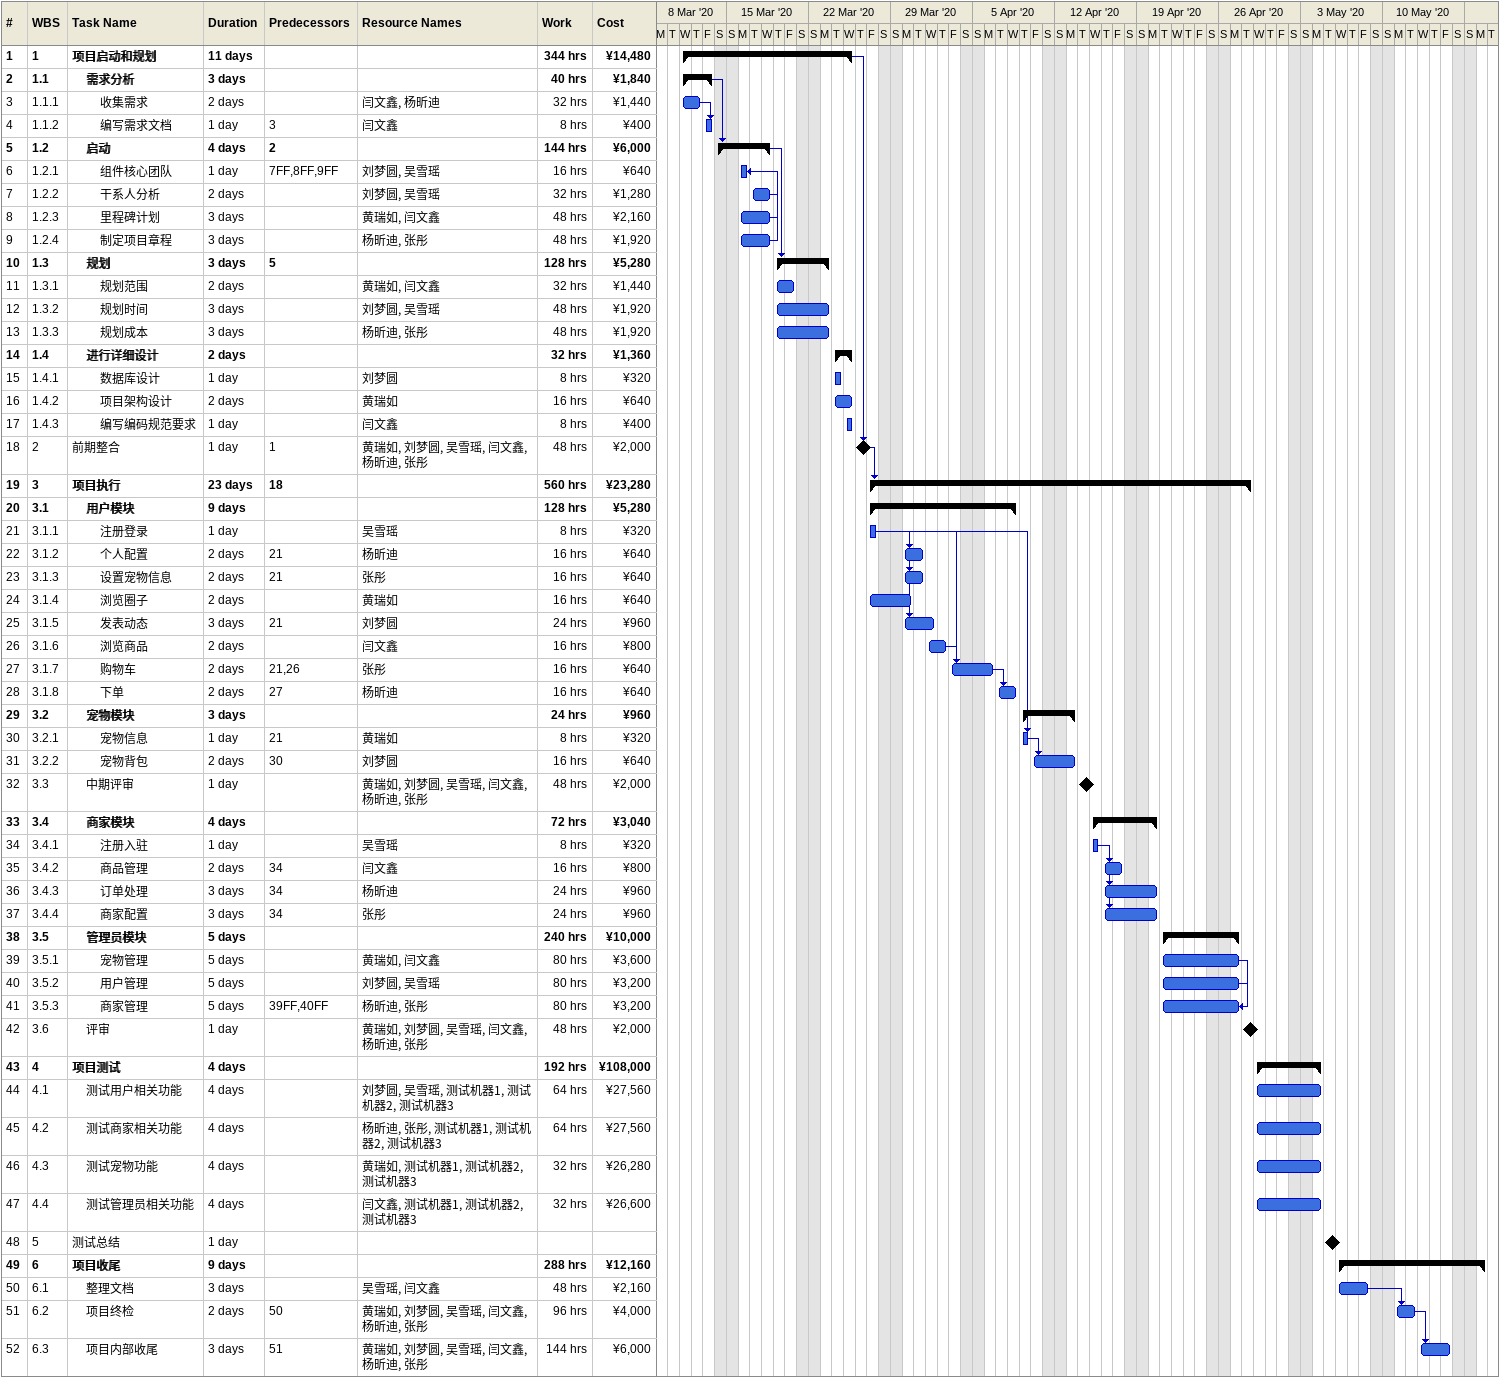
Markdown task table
| ID | WBS | Task | Duration | Start | Finish | Predecessors | Resources | Work (h) | Cost (¥) |
|---|---|---|---|---|---|---|---|---|---|
| 1 | 1 | **项目启动和规划** | 11d | 2020-03-11 | 2020-03-25 |  |  | 344 | 14480 |
| 2 | 1.1 | **需求分析** | 3d | 2020-03-11 | 2020-03-13 |  |  | 40 | 1840 |
| 3 | 1.1.1 | 收集需求 | 2d | 2020-03-11 | 2020-03-12 |  | 闫文鑫, 杨昕迪 | 32 | 1440 |
| 4 | 1.1.2 | 编写需求文档 | 1d | 2020-03-13 | 2020-03-13 | 3 | 闫文鑫 | 8 | 400 |
| 5 | 1.2 | **启动** | 4d | 2020-03-14 | 2020-03-18 | 2 |  | 144 | 6000 |
| 6 | 1.2.1 | 组件核心团队 | 1d | 2020-03-16 | 2020-03-16 | 7FF, 8FF, 9FF | 刘梦圆, 吴雪瑶 | 16 | 640 |
| 7 | 1.2.2 | 干系人分析 | 2d | 2020-03-17 | 2020-03-18 |  | 刘梦圆, 吴雪瑶 | 32 | 1280 |
| 8 | 1.2.3 | 里程碑计划 | 3d | 2020-03-16 | 2020-03-18 |  | 黄瑞如, 闫文鑫 | 48 | 2160 |
| 9 | 1.2.4 | 制定项目章程 | 3d | 2020-03-16 | 2020-03-18 |  | 杨昕迪, 张彤 | 48 | 1920 |
| 10 | 1.3 | **规划** | 3d | 2020-03-19 | 2020-03-23 | 5 |  | 128 | 5280 |
| 11 | 1.3.1 | 规划范围 | 2d | 2020-03-19 | 2020-03-20 |  | 黄瑞如, 闫文鑫 | 32 | 1440 |
| 12 | 1.3.2 | 规划时间 | 3d | 2020-03-19 | 2020-03-23 |  | 刘梦圆, 吴雪瑶 | 48 | 1920 |
| 13 | 1.3.3 | 规划成本 | 3d | 2020-03-19 | 2020-03-23 |  | 杨昕迪, 张彤 | 48 | 1920 |
| 14 | 1.4 | **进行详细设计** | 2d | 2020-03-24 | 2020-03-25 |  |  | 32 | 1360 |
| 15 | 1.4.1 | 数据库设计 | 1d | 2020-03-24 | 2020-03-24 |  | 刘梦圆 | 8 | 320 |
| 16 | 1.4.2 | 项目架构设计 | 2d | 2020-03-24 | 2020-03-25 |  | 黄瑞如 | 16 | 640 |
| 17 | 1.4.3 | 编写编码规范要求 | 1d | 2020-03-25 | 2020-03-25 |  | 闫文鑫 | 8 | 400 |
| 18 | 2 | 前期整合 | 1d | 2020-03-26 | 2020-03-26 | 1 | 黄瑞如, 刘梦圆, 吴雪瑶, 闫文鑫, 杨昕迪, 张彤 | 48 | 2000 |
| 19 | 3 | **项目执行** | 23d | 2020-03-27 | 2020-04-28 | 18 |  | 560 | 23280 |
| 20 | 3.1 | **用户模块** | 9d | 2020-03-27 | 2020-04-08 |  |  | 128 | 5280 |
| 21 | 3.1.1 | 注册登录 | 1d | 2020-03-27 | 2020-03-27 |  | 吴雪瑶 | 8 | 320 |
| 22 | 3.1.2 | 个人配置 | 2d | 2020-03-30 | 2020-03-31 | 21 | 杨昕迪 | 16 | 640 |
| 23 | 3.1.3 | 设置宠物信息 | 2d | 2020-03-30 | 2020-03-31 | 21 | 张彤 | 16 | 640 |
| 24 | 3.1.4 | 浏览圈子 | 2d | 2020-03-27 | 2020-03-30 |  | 黄瑞如 | 16 | 640 |
| 25 | 3.1.5 | 发表动态 | 3d | 2020-03-30 | 2020-04-01 | 21 | 刘梦圆 | 24 | 960 |
| 26 | 3.1.6 | 浏览商品 | 2d | 2020-04-01 | 2020-04-02 |  | 闫文鑫 | 16 | 800 |
| 27 | 3.1.7 | 购物车 | 2d | 2020-04-03 | 2020-04-06 | 21, 26 | 张彤 | 16 | 640 |
| 28 | 3.1.8 | 下单 | 2d | 2020-04-07 | 2020-04-08 | 27 | 杨昕迪 | 16 | 640 |
| 29 | 3.2 | **宠物模块** | 3d | 2020-04-09 | 2020-04-13 |  |  | 24 | 960 |
| 30 | 3.2.1 | 宠物信息 | 1d | 2020-04-09 | 2020-04-09 | 21 | 黄瑞如 | 8 | 320 |
| 31 | 3.2.2 | 宠物背包 | 2d | 2020-04-10 | 2020-04-13 | 30 | 刘梦圆 | 16 | 640 |
| 32 | 3.3 | 中期评审 | 1d | 2020-04-14 | 2020-04-14 |  | 黄瑞如, 刘梦圆, 吴雪瑶, 闫文鑫, 杨昕迪, 张彤 | 48 | 2000 |
| 33 | 3.4 | **商家模块** | 4d | 2020-04-15 | 2020-04-20 |  |  | 72 | 3040 |
| 34 | 3.4.1 | 注册入驻 | 1d | 2020-04-15 | 2020-04-15 |  | 吴雪瑶 | 8 | 320 |
| 35 | 3.4.2 | 商品管理 | 2d | 2020-04-16 | 2020-04-17 | 34 | 闫文鑫 | 16 | 800 |
| 36 | 3.4.3 | 订单处理 | 3d | 2020-04-16 | 2020-04-20 | 34 | 杨昕迪 | 24 | 960 |
| 37 | 3.4.4 | 商家配置 | 3d | 2020-04-16 | 2020-04-20 | 34 | 张彤 | 24 | 960 |
| 38 | 3.5 | **管理员模块** | 5d | 2020-04-21 | 2020-04-27 |  |  | 240 | 10000 |
| 39 | 3.5.1 | 宠物管理 | 5d | 2020-04-21 | 2020-04-27 |  | 黄瑞如, 闫文鑫 | 80 | 3600 |
| 40 | 3.5.2 | 用户管理 | 5d | 2020-04-21 | 2020-04-27 |  | 刘梦圆, 吴雪瑶 | 80 | 3200 |
| 41 | 3.5.3 | 商家管理 | 5d | 2020-04-21 | 2020-04-27 | 39FF, 40FF | 杨昕迪, 张彤 | 80 | 3200 |
| 42 | 3.6 | 评审 | 1d | 2020-04-28 | 2020-04-28 |  | 黄瑞如, 刘梦圆, 吴雪瑶, 闫文鑫, 杨昕迪, 张彤 | 48 | 2000 |
| 43 | 4 | **项目测试** | 4d | 2020-04-29 | 2020-05-04 |  |  | 192 | 108000 |
| 44 | 4.1 | 测试用户相关功能 | 4d | 2020-04-29 | 2020-05-04 |  | 刘梦圆, 吴雪瑶, 测试机器1, 测试机器2, 测试机器3 | 64 | 27560 |
| 45 | 4.2 | 测试商家相关功能 | 4d | 2020-04-29 | 2020-05-04 |  | 杨昕迪, 张彤, 测试机器1, 测试机器2, 测试机器3 | 64 | 27560 |
| 46 | 4.3 | 测试宠物功能 | 4d | 2020-04-29 | 2020-05-04 |  | 黄瑞如, 测试机器1, 测试机器2, 测试机器3 | 32 | 26280 |
| 47 | 4.4 | 测试管理员相关功能 | 4d | 2020-04-29 | 2020-05-04 |  | 闫文鑫, 测试机器1, 测试机器2, 测试机器3 | 32 | 26600 |
| 48 | 5 | 测试总结 | 1d | 2020-05-05 | 2020-05-05 |  |  |  |  |
| 49 | 6 | **项目收尾** | 9d | 2020-05-06 | 2020-05-18 |  |  | 288 | 12160 |
| 50 | 6.1 | 整理文档 | 3d | 2020-05-06 | 2020-05-08 |  | 吴雪瑶, 闫文鑫 | 48 | 2160 |
| 51 | 6.2 | 项目终检 | 2d | 2020-05-11 | 2020-05-12 | 50 | 黄瑞如, 刘梦圆, 吴雪瑶, 闫文鑫, 杨昕迪, 张彤 | 96 | 4000 |
| 52 | 6.3 | 项目内部收尾 | 3d | 2020-05-13 | 2020-05-15 | 51 | 黄瑞如, 刘梦圆, 吴雪瑶, 闫文鑫, 杨昕迪, 张彤 | 144 | 6000 |
